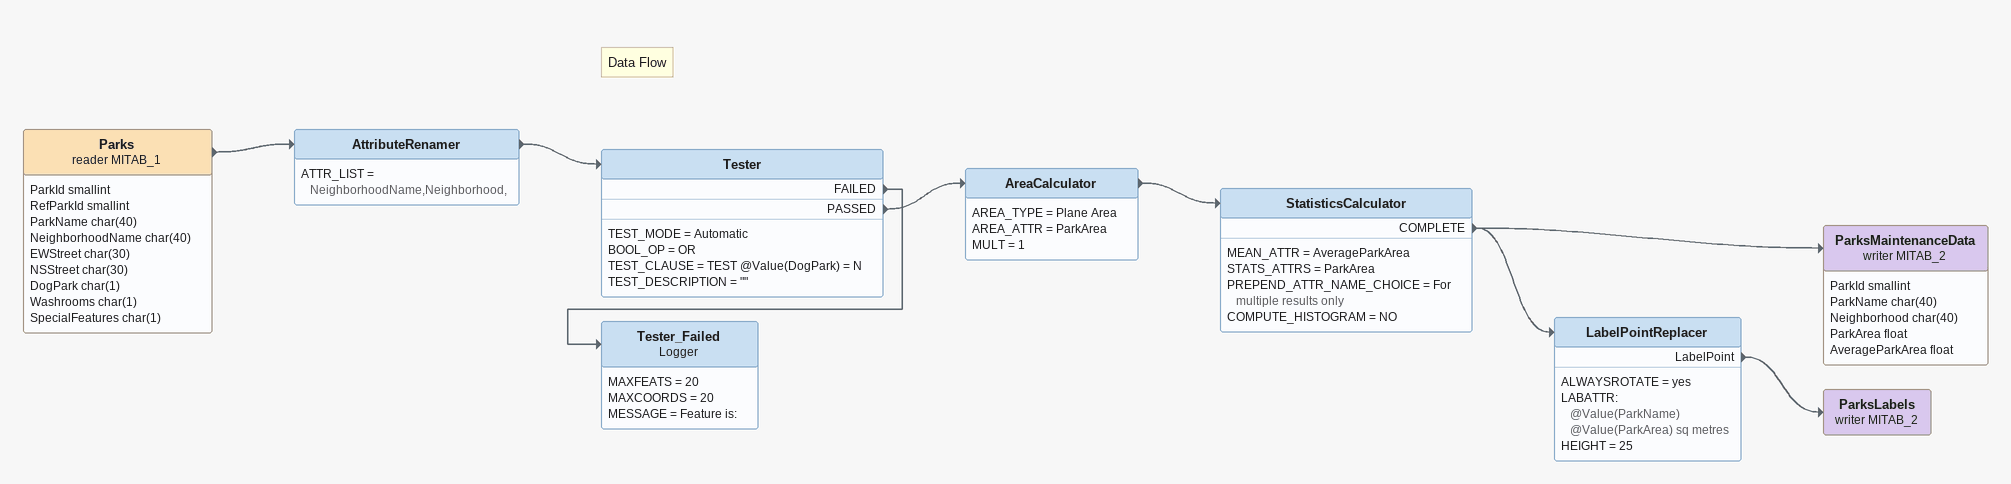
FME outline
Parks (reader MITAB_1)
    attributes: ParkId smallint, RefParkId smallint, ParkName char(40), NeighborhoodName char(40), EWStreet char(30), NSStreet char(30), DogPark char(1), Washrooms char(1), SpecialFeatures char(1)
    -> AttributeRenamer
AttributeRenamer
    ATTR_LIST = NeighborhoodName,Neighborhood,
    -> Tester
Note: Data Flow
Tester
    TEST_MODE = Automatic
    BOOL_OP = OR
    TEST_CLAUSE = TEST @Value(DogPark) = N
    TEST_DESCRIPTION = ""
    FAILED -> Tester_Failed
    PASSED -> AreaCalculator
AreaCalculator
    AREA_TYPE = Plane Area
    AREA_ATTR = ParkArea
    MULT = 1
    -> StatisticsCalculator
StatisticsCalculator
    MEAN_ATTR = AverageParkArea
    STATS_ATTRS = ParkArea
    PREPEND_ATTR_NAME_CHOICE = For multiple results only
    COMPUTE_HISTOGRAM = NO
    COMPLETE -> ParksMaintenanceData (writer MITAB_2)
    COMPLETE -> LabelPointReplacer
ParksMaintenanceData (writer MITAB_2)
    attributes: ParkId smallint, ParkName char(40), Neighborhood char(40), ParkArea float, AverageParkArea float
LabelPointReplacer
    ALWAYSROTATE = yes
    LABATTR:
      @Value(ParkName)
      @Value(ParkArea) sq metres
    HEIGHT = 25
    LabelPoint -> ParksLabels (writer MITAB_2)
ParksLabels (writer MITAB_2)
Tester_Failed: Logger
    MAXFEATS = 20
    MAXCOORDS = 20
    MESSAGE = Feature is:
